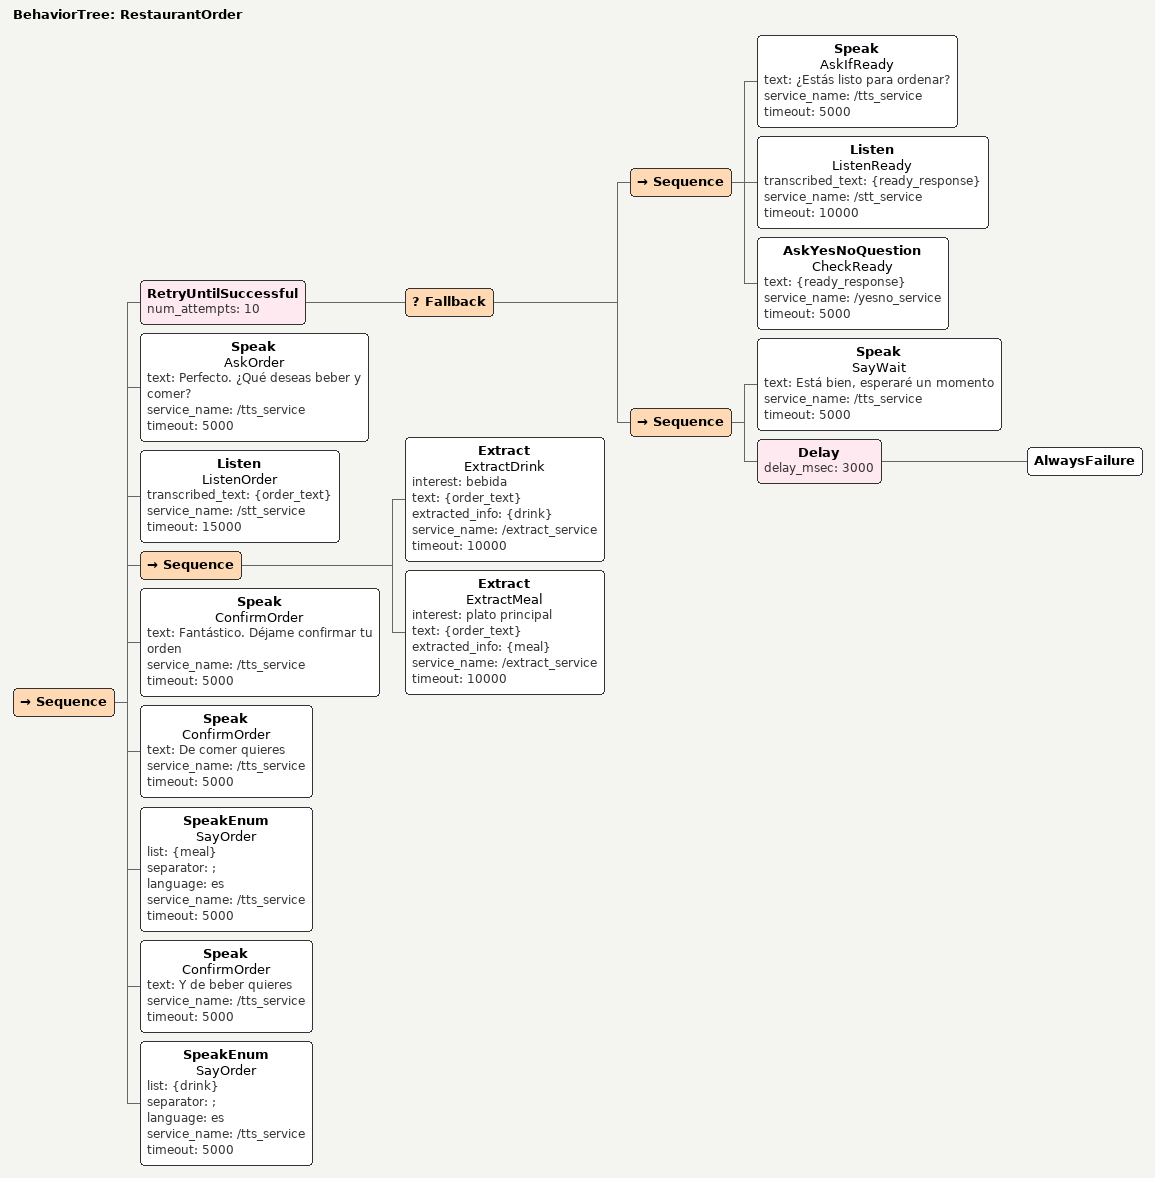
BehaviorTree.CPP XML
<?xml version="1.0" encoding="UTF-8"?>
<root BTCPP_format="4">
  <BehaviorTree ID="RestaurantOrder">
    <Sequence>
      <RetryUntilSuccessful num_attempts="10">
        <Fallback>
          <Sequence>
            <Speak name="AskIfReady"
                   text="¿Estás listo para ordenar?"
                   service_name="/tts_service"
                   timeout="5000"/>
            <Listen name="ListenReady"
                    transcribed_text="{ready_response}"
                    service_name="/stt_service"
                    timeout="10000"/>
            <AskYesNoQuestion name="CheckReady"
                          text="{ready_response}"

                          service_name="/yesno_service"
                          timeout="5000"/>
          </Sequence>
          <Sequence>
            <Speak name="SayWait"
                   text="Está bien, esperaré un momento"
                   service_name="/tts_service"
                   timeout="5000"/>
            <Delay delay_msec="3000">
              <AlwaysFailure/>
            </Delay>
          </Sequence>
        </Fallback>
      </RetryUntilSuccessful>
      <Speak name="AskOrder"
             text="Perfecto. ¿Qué deseas beber y comer?"
             service_name="/tts_service"
             timeout="5000"/>
      <Listen name="ListenOrder"
              transcribed_text="{order_text}"
              service_name="/stt_service"
              timeout="15000"/>
      <Sequence>
        <Extract name="ExtractDrink"
                 interest="bebida"
                 text="{order_text}"
                 extracted_info="{drink}"
                 service_name="/extract_service"
                 timeout="10000"/>
        <Extract name="ExtractMeal"
                 interest="plato principal"
                 text="{order_text}"
                 extracted_info="{meal}"
                 service_name="/extract_service"
                 timeout="10000"/>
      </Sequence>
      <Speak name="ConfirmOrder"
             text="Fantástico. Déjame confirmar tu orden"
             service_name="/tts_service"
             timeout="5000"/>
      <Speak name="ConfirmOrder"
             text="De comer quieres"
             service_name="/tts_service"
             timeout="5000"/>
      <SpeakEnum name="SayOrder"
                 list="{meal}"
                 separator=";"
                 language="es"
                 service_name="/tts_service"
                 timeout="5000"/>
      <Speak name="ConfirmOrder"
             text="Y de beber quieres"
             service_name="/tts_service"
             timeout="5000"/>
      <SpeakEnum name="SayOrder"
                 list="{drink}"
                 separator=";"
                 language="es"
                 service_name="/tts_service"
                 timeout="5000"/>
    </Sequence>
  </BehaviorTree>

</root>
